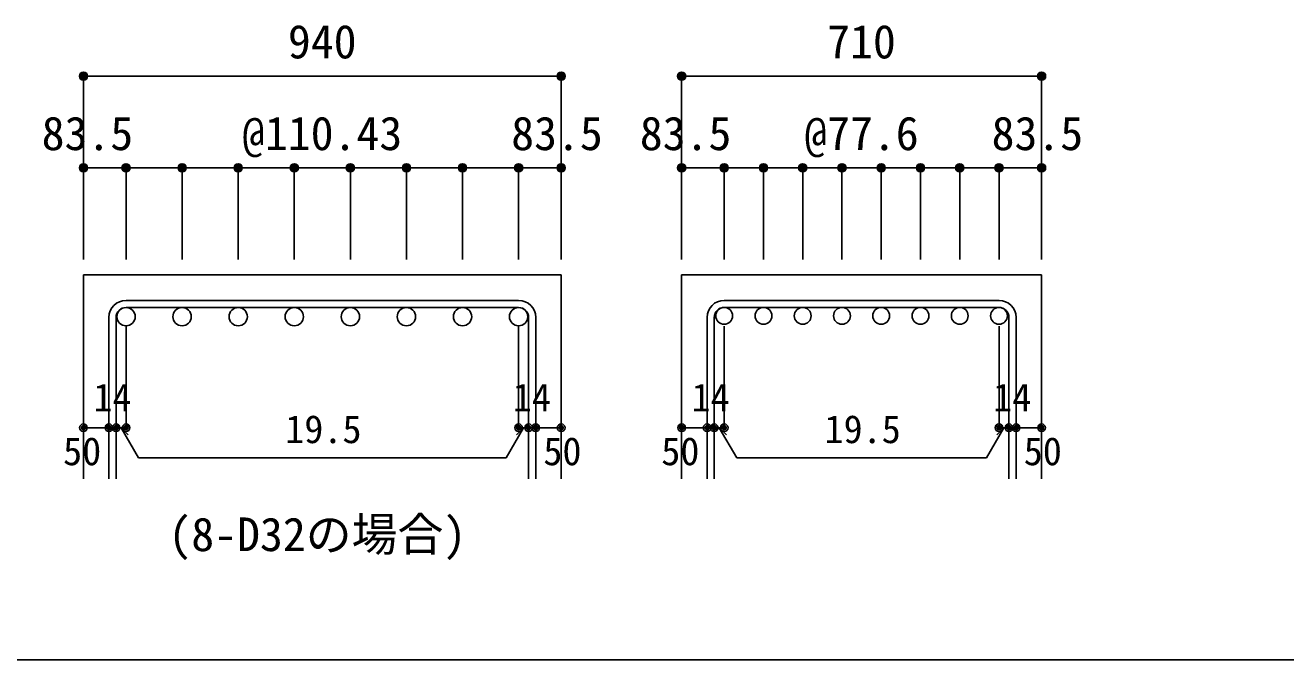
# Model space of a CAD drawing. Units: millimetres at full size, sheet at 1:30. Extents: x -5973 to 5954, y -4195 to 4201.
# Drawn here: x -1088 to 1384, y -4195 to -2950 of the extents above; entities that cross this region are included whole.
import ezdxf
from ezdxf.enums import TextEntityAlignment as Align

# ---------------------------------------------------------------- set-up
doc = ezdxf.new("R2010")
doc.units = ezdxf.units.MM
doc.header["$LTSCALE"] = 30
doc.header["$PDMODE"] = 32
doc.header["$PDSIZE"] = 15
for name, color, linetype in [('0-1_躯体線', 2, 'Continuous'), ('0-5_基礎梁筋', 7, 'Continuous'), ('0-6_スタラップ筋', 7, 'Continuous'), ('0-7_文字', 4, 'Continuous'), ('0-D_寸法', 4, 'Continuous'), ('F-0_枠', 6, 'Continuous')]:
    doc.layers.add(name, color=color, linetype=linetype)
doc.styles.add('ＭＳ ゴシック', font='')
doc.styles.get('ＭＳ ゴシック').set_extended_font_data('MS Gothic')

msp = doc.modelspace()

# ---------------------------------------------------------------- linework, layer by layer
at = {"layer": '0-1_躯体線'}
for p, q in [((-973.8, -3439.89), (-973.8, -3839.89)), ((-973.8, -3439.89), (-36.8, -3439.89)), ((-36.8, -3439.89), (-36.8, -3839.89)), ((199.44, -3439.89), (199.44, -3839.89)), ((199.44, -3439.89), (905.44, -3439.89)), ((905.44, -3439.89), (905.44, -3839.89))]:
    msp.add_line(p, q, dxfattribs=at)
at = {"layer": '0-5_基礎梁筋', "color": 3}
for centre, radius in [((-890.3, -3521.89), 18), ((-780.3, -3521.89), 18), ((-670.3, -3521.89), 18), ((-560.3, -3521.89), 18), ((-450.3, -3521.89), 18), ((-340.3, -3521.89), 18), ((-230.3, -3521.89), 18), ((-120.3, -3521.89), 18), ((282.94, -3520.39), 16.5), ((359.94, -3520.39), 16.5), ((436.94, -3520.39), 16.5), ((513.94, -3520.39), 16.5), ((590.94, -3520.39), 16.5), ((667.94, -3520.39), 16.5), ((744.94, -3520.39), 16.5), ((821.94, -3520.39), 16.5)]:
    msp.add_circle(centre, radius, dxfattribs=at)
at = {"layer": '0-6_スタラップ筋'}
for p, q in [((-120.3, -3489.89), (-890.3, -3489.89)), ((-120.3, -3503.89), (-890.3, -3503.89)), ((821.94, -3489.89), (282.94, -3489.89)), ((821.94, -3503.89), (282.94, -3503.89)), ((-923.8, -3523.39), (-923.8, -3839.89)), ((-909.8, -3523.39), (-909.8, -3839.89)), ((-100.8, -3523.39), (-100.8, -3839.89)), ((-86.8, -3523.39), (-86.8, -3839.89)), ((249.44, -3523.39), (249.44, -3839.89)), ((263.44, -3523.39), (263.44, -3839.89)), ((841.44, -3523.39), (841.44, -3839.89)), ((855.44, -3523.39), (855.44, -3839.89))]:
    msp.add_line(p, q, dxfattribs=at)
for centre, radius, start, end in [((-890.3, -3523.39), 33.5, 90, 180), ((-890.3, -3523.39), 19.5, 90, 180), ((-120.3, -3523.39), 33.5, 0, 90), ((-120.3, -3523.39), 19.5, 0, 90), ((282.94, -3523.39), 33.5, 90, 180), ((282.94, -3523.39), 19.5, 90, 180), ((821.94, -3523.39), 33.5, 0, 90), ((821.94, -3523.39), 19.5, 0, 90)]:
    msp.add_arc(centre, radius, start, end, dxfattribs=at)
at = {"layer": '0-D_寸法'}
for p, q in [((-973.8, -3049.89), (-973.8, -3229.89)), ((-973.8, -3049.89), (-36.8, -3049.89)), ((-36.8, -3049.89), (-36.8, -3229.89)), ((199.44, -3049.89), (199.44, -3229.89)), ((199.44, -3049.89), (905.44, -3049.89)), ((905.44, -3049.89), (905.44, -3229.89)), ((-890.3, -3229.89), (-973.8, -3229.89)), ((-973.8, -3229.89), (-973.8, -3409.89)), ((-505.3, -3229.89), (-890.3, -3229.89)), ((-890.3, -3229.89), (-890.3, -3409.89)), ((-780.3, -3229.89), (-780.3, -3409.89)), ((-670.3, -3229.89), (-670.3, -3409.89)), ((-560.3, -3229.89), (-560.3, -3409.89)), ((-120.3, -3229.89), (-505.3, -3229.89)), ((-450.3, -3229.89), (-450.3, -3409.89)), ((-340.3, -3229.89), (-340.3, -3409.89)), ((-230.3, -3229.89), (-230.3, -3409.89)), ((-36.8, -3229.89), (-120.3, -3229.89)), ((-120.3, -3229.89), (-120.3, -3409.89)), ((-36.8, -3229.89), (-36.8, -3409.89)), ((282.94, -3229.89), (199.44, -3229.89)), ((199.44, -3229.89), (199.44, -3409.89)), ((552.44, -3229.89), (282.94, -3229.89)), ((282.94, -3229.89), (282.94, -3409.89)), ((359.94, -3229.89), (359.94, -3409.89)), ((436.94, -3229.89), (436.94, -3409.89)), ((513.94, -3229.89), (513.94, -3409.89)), ((821.94, -3229.89), (552.44, -3229.89)), ((590.94, -3229.89), (590.94, -3409.89)), ((667.94, -3229.89), (667.94, -3409.89)), ((744.94, -3229.89), (744.94, -3409.89)), ((905.44, -3229.89), (821.94, -3229.89)), ((821.94, -3229.89), (821.94, -3409.89)), ((905.44, -3229.89), (905.44, -3409.89)), ((-890.3, -3739.89), (-890.3, -3540.56)), ((-120.3, -3739.89), (-120.3, -3540.56)), ((282.94, -3739.89), (282.94, -3540.56)), ((821.94, -3739.89), (821.94, -3540.56)), ((-973.8, -3739.89), (-923.8, -3739.89)), ((-923.8, -3739.89), (-890.3, -3739.89)), ((-900.05, -3739.89), (-885.91, -3754.04)), ((-900.05, -3739.89), (-865.83, -3799.17)), ((-110.55, -3739.89), (-144.77, -3799.17)), ((-110.55, -3739.89), (-124.69, -3754.04)), ((-120.3, -3739.89), (-36.8, -3739.89)), ((-100.8, -3739.89), (-86.8, -3739.89)), ((199.44, -3739.89), (249.44, -3739.89)), ((249.44, -3739.89), (282.94, -3739.89)), ((273.19, -3739.89), (287.33, -3754.04)), ((273.19, -3739.89), (307.41, -3799.17)), ((831.69, -3739.89), (797.46, -3799.17)), ((831.69, -3739.89), (817.54, -3754.04)), ((821.94, -3739.89), (905.44, -3739.89)), ((841.44, -3739.89), (855.44, -3739.89)), ((-865.83, -3799.17), (-144.77, -3799.17)), ((307.41, -3799.17), (797.46, -3799.17))]:
    msp.add_line(p, q, dxfattribs=at)
for points in [[(-36.8, -3049.89), (-36.8, -3229.89), (-36.8, -3409.89)], [(905.44, -3049.89), (905.44, -3229.89), (905.44, -3409.89)]]:
    msp.add_lwpolyline(points, dxfattribs=at)
for centre, radius in [((-973.8, -3049.89), 8), ((-973.8, -3049.89), 7.2), ((-973.8, -3049.89), 6.4), ((-973.8, -3049.89), 5.6), ((-973.8, -3049.89), 4.8), ((-973.8, -3049.89), 4), ((-973.8, -3049.89), 3.2), ((-973.8, -3049.89), 2.4), ((-973.8, -3049.89), 1.6), ((-973.8, -3049.89), 0.8), ((-36.8, -3049.89), 8), ((-36.8, -3049.89), 7.2), ((-36.8, -3049.89), 6.4), ((-36.8, -3049.89), 5.6), ((-36.8, -3049.89), 4.8), ((-36.8, -3049.89), 4), ((-36.8, -3049.89), 3.2), ((-36.8, -3049.89), 2.4), ((-36.8, -3049.89), 1.6), ((-36.8, -3049.89), 0.8), ((199.44, -3049.89), 8), ((199.44, -3049.89), 7.2), ((199.44, -3049.89), 6.4), ((199.44, -3049.89), 5.6), ((199.44, -3049.89), 4.8), ((199.44, -3049.89), 4), ((199.44, -3049.89), 3.2), ((199.44, -3049.89), 2.4), ((199.44, -3049.89), 1.6), ((199.44, -3049.89), 0.8), ((905.44, -3049.89), 8), ((905.44, -3049.89), 7.2), ((905.44, -3049.89), 6.4), ((905.44, -3049.89), 5.6), ((905.44, -3049.89), 4.8), ((905.44, -3049.89), 4), ((905.44, -3049.89), 3.2), ((905.44, -3049.89), 2.4), ((905.44, -3049.89), 1.6), ((905.44, -3049.89), 0.8), ((-973.8, -3229.89), 8), ((-973.8, -3229.89), 7.2), ((-973.8, -3229.89), 6.4), ((-973.8, -3229.89), 5.6), ((-973.8, -3229.89), 4.8), ((-973.8, -3229.89), 4), ((-973.8, -3229.89), 3.2), ((-973.8, -3229.89), 2.4), ((-973.8, -3229.89), 1.6), ((-973.8, -3229.89), 0.8), ((-890.3, -3229.89), 8), ((-890.3, -3229.89), 7.2), ((-890.3, -3229.89), 6.4), ((-890.3, -3229.89), 5.6), ((-890.3, -3229.89), 4.8), ((-890.3, -3229.89), 4), ((-890.3, -3229.89), 3.2), ((-890.3, -3229.89), 2.4), ((-890.3, -3229.89), 1.6), ((-890.3, -3229.89), 0.8), ((-780.3, -3229.89), 8), ((-780.3, -3229.89), 7.2), ((-780.3, -3229.89), 6.4), ((-780.3, -3229.89), 5.6), ((-780.3, -3229.89), 4.8), ((-780.3, -3229.89), 4), ((-780.3, -3229.89), 3.2), ((-780.3, -3229.89), 2.4), ((-780.3, -3229.89), 1.6), ((-780.3, -3229.89), 0.8), ((-670.3, -3229.89), 8), ((-670.3, -3229.89), 7.2), ((-670.3, -3229.89), 6.4), ((-670.3, -3229.89), 5.6), ((-670.3, -3229.89), 4.8), ((-670.3, -3229.89), 4), ((-670.3, -3229.89), 3.2), ((-670.3, -3229.89), 2.4), ((-670.3, -3229.89), 1.6), ((-670.3, -3229.89), 0.8), ((-560.3, -3229.89), 8), ((-560.3, -3229.89), 7.2), ((-560.3, -3229.89), 6.4), ((-560.3, -3229.89), 5.6), ((-560.3, -3229.89), 4.8), ((-560.3, -3229.89), 4), ((-560.3, -3229.89), 3.2), ((-560.3, -3229.89), 2.4), ((-560.3, -3229.89), 1.6), ((-560.3, -3229.89), 0.8), ((-450.3, -3229.89), 8), ((-450.3, -3229.89), 7.2), ((-450.3, -3229.89), 6.4), ((-450.3, -3229.89), 5.6), ((-450.3, -3229.89), 4.8), ((-450.3, -3229.89), 4), ((-450.3, -3229.89), 3.2), ((-450.3, -3229.89), 2.4), ((-450.3, -3229.89), 1.6), ((-450.3, -3229.89), 0.8), ((-340.3, -3229.89), 8), ((-340.3, -3229.89), 7.2), ((-340.3, -3229.89), 6.4), ((-340.3, -3229.89), 5.6), ((-340.3, -3229.89), 4.8), ((-340.3, -3229.89), 4), ((-340.3, -3229.89), 3.2), ((-340.3, -3229.89), 2.4), ((-340.3, -3229.89), 1.6), ((-340.3, -3229.89), 0.8), ((-230.3, -3229.89), 8), ((-230.3, -3229.89), 7.2), ((-230.3, -3229.89), 6.4), ((-230.3, -3229.89), 5.6), ((-230.3, -3229.89), 4.8), ((-230.3, -3229.89), 4), ((-230.3, -3229.89), 3.2), ((-230.3, -3229.89), 2.4), ((-230.3, -3229.89), 1.6), ((-230.3, -3229.89), 0.8), ((-120.3, -3229.89), 8), ((-120.3, -3229.89), 7.2), ((-120.3, -3229.89), 6.4), ((-120.3, -3229.89), 5.6), ((-120.3, -3229.89), 4.8), ((-120.3, -3229.89), 4), ((-120.3, -3229.89), 3.2), ((-120.3, -3229.89), 2.4), ((-120.3, -3229.89), 1.6), ((-120.3, -3229.89), 0.8), ((-36.8, -3229.89), 8), ((-36.8, -3229.89), 7.2), ((-36.8, -3229.89), 6.4), ((-36.8, -3229.89), 5.6), ((-36.8, -3229.89), 4.8), ((-36.8, -3229.89), 4), ((-36.8, -3229.89), 3.2), ((-36.8, -3229.89), 2.4), ((-36.8, -3229.89), 1.6), ((-36.8, -3229.89), 0.8), ((199.44, -3229.89), 8), ((199.44, -3229.89), 7.2), ((199.44, -3229.89), 6.4), ((199.44, -3229.89), 5.6), ((199.44, -3229.89), 4.8), ((199.44, -3229.89), 4), ((199.44, -3229.89), 3.2), ((199.44, -3229.89), 2.4), ((199.44, -3229.89), 1.6), ((199.44, -3229.89), 0.8), ((282.94, -3229.89), 8), ((282.94, -3229.89), 7.2), ((282.94, -3229.89), 6.4), ((282.94, -3229.89), 5.6), ((282.94, -3229.89), 4.8), ((282.94, -3229.89), 4), ((282.94, -3229.89), 3.2), ((282.94, -3229.89), 2.4), ((282.94, -3229.89), 1.6), ((282.94, -3229.89), 0.8), ((359.94, -3229.89), 8), ((359.94, -3229.89), 7.2), ((359.94, -3229.89), 6.4), ((359.94, -3229.89), 5.6), ((359.94, -3229.89), 4.8), ((359.94, -3229.89), 4), ((359.94, -3229.89), 3.2), ((359.94, -3229.89), 2.4), ((359.94, -3229.89), 1.6), ((359.94, -3229.89), 0.8), ((436.94, -3229.89), 8), ((436.94, -3229.89), 7.2), ((436.94, -3229.89), 6.4), ((436.94, -3229.89), 5.6), ((436.94, -3229.89), 4.8), ((436.94, -3229.89), 4), ((436.94, -3229.89), 3.2), ((436.94, -3229.89), 2.4), ((436.94, -3229.89), 1.6), ((436.94, -3229.89), 0.8), ((513.94, -3229.89), 8), ((513.94, -3229.89), 7.2), ((513.94, -3229.89), 6.4), ((513.94, -3229.89), 5.6), ((513.94, -3229.89), 4.8), ((513.94, -3229.89), 4), ((513.94, -3229.89), 3.2), ((513.94, -3229.89), 2.4), ((513.94, -3229.89), 1.6), ((513.94, -3229.89), 0.8), ((590.94, -3229.89), 8), ((590.94, -3229.89), 7.2), ((590.94, -3229.89), 6.4), ((590.94, -3229.89), 5.6), ((590.94, -3229.89), 4.8), ((590.94, -3229.89), 4), ((590.94, -3229.89), 3.2), ((590.94, -3229.89), 2.4), ((590.94, -3229.89), 1.6), ((590.94, -3229.89), 0.8), ((667.94, -3229.89), 8), ((667.94, -3229.89), 7.2), ((667.94, -3229.89), 6.4), ((667.94, -3229.89), 5.6), ((667.94, -3229.89), 4.8), ((667.94, -3229.89), 4), ((667.94, -3229.89), 3.2), ((667.94, -3229.89), 2.4), ((667.94, -3229.89), 1.6), ((667.94, -3229.89), 0.8), ((744.94, -3229.89), 8), ((744.94, -3229.89), 7.2), ((744.94, -3229.89), 6.4), ((744.94, -3229.89), 5.6), ((744.94, -3229.89), 4.8), ((744.94, -3229.89), 4), ((744.94, -3229.89), 3.2), ((744.94, -3229.89), 2.4), ((744.94, -3229.89), 1.6), ((744.94, -3229.89), 0.8), ((821.94, -3229.89), 8), ((821.94, -3229.89), 7.2), ((821.94, -3229.89), 6.4), ((821.94, -3229.89), 5.6), ((821.94, -3229.89), 4.8), ((821.94, -3229.89), 4), ((821.94, -3229.89), 3.2), ((821.94, -3229.89), 2.4), ((821.94, -3229.89), 1.6), ((821.94, -3229.89), 0.8), ((905.44, -3229.89), 8), ((905.44, -3229.89), 7.2), ((905.44, -3229.89), 6.4), ((905.44, -3229.89), 5.6), ((905.44, -3229.89), 4.8), ((905.44, -3229.89), 4), ((905.44, -3229.89), 3.2), ((905.44, -3229.89), 2.4), ((905.44, -3229.89), 1.6), ((905.44, -3229.89), 0.8), ((-973.8, -3739.89), 4), ((-973.8, -3739.89), 3.6), ((-973.8, -3739.89), 3.2), ((-973.8, -3739.89), 2.8), ((-973.8, -3739.89), 2.4), ((-973.8, -3739.89), 2), ((-973.8, -3739.89), 1.6), ((-973.8, -3739.89), 1.2), ((-973.8, -3739.89), 0.8), ((-973.8, -3739.89), 0.4), ((-923.8, -3739.89), 4), ((-923.8, -3739.89), 3.6), ((-923.8, -3739.89), 3.2), ((-923.8, -3739.89), 2.8), ((-923.8, -3739.89), 2.4), ((-923.8, -3739.89), 2), ((-923.8, -3739.89), 1.6), ((-923.8, -3739.89), 1.2), ((-923.8, -3739.89), 0.8), ((-923.8, -3739.89), 0.4), ((-909.8, -3739.89), 4), ((-909.8, -3739.89), 3.6), ((-909.8, -3739.89), 3.2), ((-909.8, -3739.89), 2.8), ((-909.8, -3739.89), 2.4), ((-909.8, -3739.89), 2), ((-909.8, -3739.89), 1.6), ((-909.8, -3739.89), 1.2), ((-909.8, -3739.89), 0.8), ((-909.8, -3739.89), 0.4), ((-890.3, -3739.89), 4), ((-890.3, -3739.89), 3.6), ((-890.3, -3739.89), 3.2), ((-890.3, -3739.89), 2.8), ((-890.3, -3739.89), 2.4), ((-890.3, -3739.89), 2), ((-890.3, -3739.89), 1.6), ((-890.3, -3739.89), 1.2), ((-890.3, -3739.89), 0.8), ((-890.3, -3739.89), 0.4), ((-120.3, -3739.89), 4), ((-120.3, -3739.89), 3.6), ((-120.3, -3739.89), 3.2), ((-120.3, -3739.89), 2.8), ((-120.3, -3739.89), 2.4), ((-120.3, -3739.89), 2), ((-120.3, -3739.89), 1.6), ((-120.3, -3739.89), 1.2), ((-120.3, -3739.89), 0.8), ((-120.3, -3739.89), 0.4), ((-100.8, -3739.89), 4), ((-100.8, -3739.89), 3.6), ((-100.8, -3739.89), 3.2), ((-100.8, -3739.89), 2.8), ((-100.8, -3739.89), 2.4), ((-100.8, -3739.89), 2), ((-100.8, -3739.89), 1.6), ((-100.8, -3739.89), 1.2), ((-100.8, -3739.89), 0.8), ((-100.8, -3739.89), 0.4), ((-86.8, -3739.89), 4), ((-86.8, -3739.89), 3.6), ((-86.8, -3739.89), 3.2), ((-86.8, -3739.89), 2.8), ((-86.8, -3739.89), 2.4), ((-86.8, -3739.89), 2), ((-86.8, -3739.89), 1.6), ((-86.8, -3739.89), 1.2), ((-86.8, -3739.89), 0.8), ((-86.8, -3739.89), 0.4), ((-36.8, -3739.89), 4), ((-36.8, -3739.89), 3.6), ((-36.8, -3739.89), 3.2), ((-36.8, -3739.89), 2.8), ((-36.8, -3739.89), 2.4), ((-36.8, -3739.89), 2), ((-36.8, -3739.89), 1.6), ((-36.8, -3739.89), 1.2), ((-36.8, -3739.89), 0.8), ((-36.8, -3739.89), 0.4), ((199.44, -3739.89), 4), ((199.44, -3739.89), 3.6), ((199.44, -3739.89), 3.2), ((199.44, -3739.89), 2.8), ((199.44, -3739.89), 2.4), ((199.44, -3739.89), 2), ((199.44, -3739.89), 1.6), ((199.44, -3739.89), 1.2), ((199.44, -3739.89), 0.8), ((199.44, -3739.89), 0.4), ((249.44, -3739.89), 4), ((249.44, -3739.89), 3.6), ((249.44, -3739.89), 3.2), ((249.44, -3739.89), 2.8), ((249.44, -3739.89), 2.4), ((249.44, -3739.89), 2), ((249.44, -3739.89), 1.6), ((249.44, -3739.89), 1.2), ((249.44, -3739.89), 0.8), ((249.44, -3739.89), 0.4), ((263.44, -3739.89), 4), ((263.44, -3739.89), 3.6), ((263.44, -3739.89), 3.2), ((263.44, -3739.89), 2.8), ((263.44, -3739.89), 2.4), ((263.44, -3739.89), 2), ((263.44, -3739.89), 1.6), ((263.44, -3739.89), 1.2), ((263.44, -3739.89), 0.8), ((263.44, -3739.89), 0.4), ((282.94, -3739.89), 4), ((282.94, -3739.89), 3.6), ((282.94, -3739.89), 3.2), ((282.94, -3739.89), 2.8), ((282.94, -3739.89), 2.4), ((282.94, -3739.89), 2), ((282.94, -3739.89), 1.6), ((282.94, -3739.89), 1.2), ((282.94, -3739.89), 0.8), ((282.94, -3739.89), 0.4), ((821.94, -3739.89), 4), ((821.94, -3739.89), 3.6), ((821.94, -3739.89), 3.2), ((821.94, -3739.89), 2.8), ((821.94, -3739.89), 2.4), ((821.94, -3739.89), 2), ((821.94, -3739.89), 1.6), ((821.94, -3739.89), 1.2), ((821.94, -3739.89), 0.8), ((821.94, -3739.89), 0.4), ((841.44, -3739.89), 4), ((841.44, -3739.89), 3.6), ((841.44, -3739.89), 3.2), ((841.44, -3739.89), 2.8), ((841.44, -3739.89), 2.4), ((841.44, -3739.89), 2), ((841.44, -3739.89), 1.6), ((841.44, -3739.89), 1.2), ((841.44, -3739.89), 0.8), ((841.44, -3739.89), 0.4), ((855.44, -3739.89), 4), ((855.44, -3739.89), 3.6), ((855.44, -3739.89), 3.2), ((855.44, -3739.89), 2.8), ((855.44, -3739.89), 2.4), ((855.44, -3739.89), 2), ((855.44, -3739.89), 1.6), ((855.44, -3739.89), 1.2), ((855.44, -3739.89), 0.8), ((855.44, -3739.89), 0.4), ((905.44, -3739.89), 4), ((905.44, -3739.89), 3.6), ((905.44, -3739.89), 3.2), ((905.44, -3739.89), 2.8), ((905.44, -3739.89), 2.4), ((905.44, -3739.89), 2), ((905.44, -3739.89), 1.6), ((905.44, -3739.89), 1.2), ((905.44, -3739.89), 0.8), ((905.44, -3739.89), 0.4)]:
    msp.add_circle(centre, radius, dxfattribs=at)
at = {"layer": '0-D_寸法', "color": 7}
for p in [(-973.8, -3049.89), (-36.8, -3049.89), (199.44, -3049.89), (905.44, -3049.89), (-973.8, -3229.89), (-890.3, -3229.89), (-780.3, -3229.89), (-670.3, -3229.89), (-560.3, -3229.89), (-450.3, -3229.89), (-340.3, -3229.89), (-230.3, -3229.89), (-120.3, -3229.89), (-36.8, -3229.89), (199.44, -3229.89), (282.94, -3229.89), (359.94, -3229.89), (436.94, -3229.89), (513.94, -3229.89), (590.94, -3229.89), (667.94, -3229.89), (744.94, -3229.89), (821.94, -3229.89), (905.44, -3229.89), (-973.8, -3739.89), (-923.8, -3739.89), (-909.8, -3739.89), (-890.3, -3739.89), (-120.3, -3739.89), (-100.8, -3739.89), (-86.8, -3739.89), (-36.8, -3739.89), (199.44, -3739.89), (249.44, -3739.89), (263.44, -3739.89), (282.94, -3739.89), (821.94, -3739.89), (841.44, -3739.89), (855.44, -3739.89), (905.44, -3739.89)]:
    msp.add_point(p, dxfattribs=at)
at = {"layer": 'F-0_枠'}
msp.add_line((5954.1, -4195.24), (-5972.88, -4195.24), dxfattribs=at)

# ---------------------------------------------------------------- texts
at = {"layer": '0-7_文字', "color": 7, "style": 'ＭＳ ゴシック'}
msp.add_text('(8-D32の場合)', height=65.98, dxfattribs=at).set_placement((-807.2, -4001.74), align=Align.BOTTOM_LEFT)
at = {"layer": '0-D_寸法', "style": 'ＭＳ ゴシック'}
for s, height, p in [('940', 65.98, (-572.8, -3034.89)), ('710', 65.98, (484.94, -3034.89)), ('83.5', 65.98, (-1055.8, -3214.89)), ('@110.43', 65.98, (-662.8, -3214.89)), ('83.5', 65.98, (-134.8, -3214.89)), ('83.5', 65.98, (117.44, -3214.89)), ('@77.6', 65.98, (439.94, -3214.89)), ('83.5', 65.98, (807.44, -3214.89)), ('14', 54.99, (-954.34, -3724.44)), ('14', 54.99, (-131.75, -3724.44)), ('14', 54.99, (218.9, -3724.44)), ('14', 54.99, (810.48, -3724.44)), ('19.5', 54.99, (-578.06, -3786.53)), ('19.5', 54.99, (479.67, -3786.53)), ('50', 54.99, (-1013.8, -3829.89)), ('50', 54.99, (-71.8, -3829.89)), ('50', 54.99, (159.44, -3829.89)), ('50', 54.99, (870.44, -3829.89))]:
    msp.add_text(s, height=height, dxfattribs=at).set_placement(p, align=Align.BOTTOM_LEFT)

doc.saveas('drawing.dxf')
